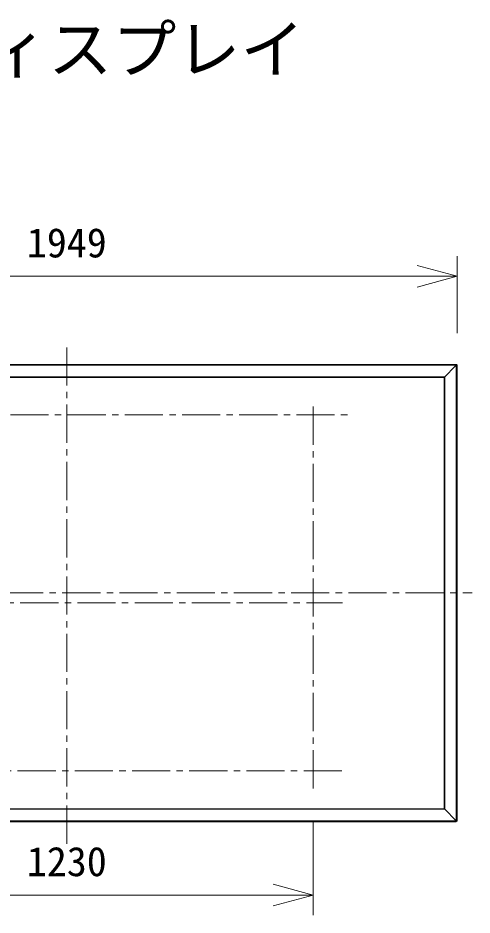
# Model space of a CAD drawing. Units: millimetres, scale not verified. Extents: x -62 to 63, y -56 to 57.
# Drawn here: x -13.4 to 15, y 0.8 to 56.8 of the extents above; entities that cross this region are included whole.
import ezdxf
from ezdxf.enums import TextEntityAlignment as Align

# ---------------------------------------------------------------- set-up
doc = ezdxf.new("R2010")
doc.units = ezdxf.units.MM
doc.header["$LTSCALE"] = 0.125
doc.linetypes.add('USER1', pattern=[28.575, 19.05, -3.175, 3.175, -3.175])
for name, color, linetype, lineweight in [('0-0_0', 7, 'Continuous', 18), ('0-5_SUNPO', 7, 'Continuous', 18), ('0-6_GAIKEI', 1, 'Continuous', 18)]:
    doc.layers.add(name, color=color, linetype=linetype, lineweight=lineweight)
doc.layers.add('0-2_MOJI1', color=7, linetype='Continuous')
doc.styles.add('ＭＳ ゴシック', font='')
doc.styles.get('ＭＳ ゴシック').set_extended_font_data('MS Gothic')

# ---------------------------------------------------------------- blocks, each defined once
blk = doc.blocks.new('_Open30')
at = {"layer": '0-0_0'}
blk.add_line((0, 0), (-1, 0), dxfattribs=at)
blk.add_lwpolyline([(-1, 0.26795), (0, 0), (-1, -0.26795)], dxfattribs=at)
blk = doc.blocks.new('D12')
at = {"layer": '0-5_SUNPO'}
for p, q in [((29.8123, 350.6315), (29.8123, 355.4276)), ((78.5373, 350.6315), (78.5373, 355.4276)), ((32.3123, 354.1776), (76.0373, 354.1776))]:
    blk.add_line(p, q, dxfattribs=at)
at = {"layer": '0-5_SUNPO', "xscale": 2.5, "yscale": 2.5, "rotation": 180}
blk.add_blockref('_Open30', (29.8123, 354.1776), dxfattribs=at)
at = {"layer": '0-5_SUNPO', "xscale": 2.5, "yscale": 2.5}
blk.add_blockref('_Open30', (78.5373, 354.1776), dxfattribs=at)
at = {"layer": '0-5_SUNPO', "style": 'ＭＳ ゴシック'}
blk.add_text('1949', height=1.833, dxfattribs=at).set_placement((51.6748, 354.8026), align=Align.BOTTOM_LEFT)
blk = doc.blocks.new('D8')
at = {"layer": '0-5_SUNPO'}
for p, q in [((38.7998, 320.2942), (38.7998, 314.3386)), ((69.5498, 320.2418), (69.5498, 314.3386)), ((41.2998, 315.5886), (67.0498, 315.5886))]:
    blk.add_line(p, q, dxfattribs=at)
at = {"layer": '0-5_SUNPO', "xscale": 2.5, "yscale": 2.5, "rotation": 180}
blk.add_blockref('_Open30', (38.7998, 315.5886), dxfattribs=at)
at = {"layer": '0-5_SUNPO', "xscale": 2.5, "yscale": 2.5}
blk.add_blockref('_Open30', (69.5498, 315.5886), dxfattribs=at)
at = {"layer": '0-5_SUNPO', "style": 'ＭＳ ゴシック'}
blk.add_text('1230', height=1.833, dxfattribs=at).set_placement((51.6748, 316.2136), align=Align.BOTTOM_LEFT)

msp = doc.modelspace()

# ---------------------------------------------------------------- linework, layer by layer
at = {"layer": '0-6_GAIKEI', "color": 9, "linetype": 'USER1'}
for p, q in [((-10.3159, 5.2867), (-10.3159, 36.6)), ((5.0591, 8.7421), (5.0591, 32.568)), ((-28.1314, 32.0334), (7.4996, 32.0334)), ((-35.6084, 20.9334), (14.9767, 20.9334)), ((-27.5165, 20.3084), (6.8847, 20.3084)), ((-27.6819, 9.8334), (7.0501, 9.8334))]:
    msp.add_line(p, q, dxfattribs=at)
at = {"layer": '0-6_GAIKEI', "color": 7}
for p, q in [((-34.6159, 35.1848), (13.9841, 35.1848)), ((13.9841, 35.1798), (13.9985, 35.1798)), ((13.9969, 35.1371), (13.9968, 35.1372)), ((14.0038, 35.1776), (14.0094, 35.1721)), ((14.0039, 35.1301), (14.0039, 35.1301)), ((14.0388, 35.1426), (14.0094, 35.1721)), ((14.0388, 35.1426), (14.0444, 35.137)), ((14.0466, 35.1317), (14.0466, 35.1317)), ((14.0466, 6.7129), (14.0466, 35.1317)), ((14.0039, 6.7146), (14.0039, 6.7146)), ((14.0388, 6.7144), (14.0393, 6.7149)), ((13.9841, 6.6598), (-34.6159, 6.6598)), ((13.9985, 6.6648), (13.9841, 6.6648)), ((13.9966, 6.6722), (13.997, 6.6726)), ((13.9968, 6.7075), (13.9969, 6.7075)), ((14.0094, 6.6726), (14.0038, 6.667)), ((14.0466, 6.7129), (14.0466, 6.7129))]:
    msp.add_line(p, q, dxfattribs=at)
at = {"layer": '0-6_GAIKEI'}
for p, q in [((-34.6159, 35.1775), (13.9841, 35.1775)), ((-34.6159, 35.1422), (13.9841, 35.1422)), ((-34.6123, 35.1245), (13.9805, 35.1245)), ((13.2341, 34.3723), (13.9695, 35.1077)), ((13.9863, 35.1195), (13.9782, 35.1195)), ((13.9838, 35.1372), (13.9968, 35.1372)), ((13.9841, 35.1848), (13.9841, 35.143)), ((13.9863, 35.1195), (13.9969, 35.1371)), ((14.0039, 35.1301), (13.9863, 35.1195)), ((13.9968, 35.1372), (13.997, 35.1721)), ((14.0388, 35.1302), (14.0039, 35.1301)), ((14.0039, 6.7146), (14.0039, 35.1301)), ((-33.9012, 34.4077), (13.2695, 34.4077)), ((-33.8836, 34.39), (13.2518, 34.39)), ((-33.8732, 34.3797), (13.2414, 34.3797)), ((-33.8659, 34.3723), (13.2341, 34.3723)), ((13.2341, 7.4723), (13.2341, 34.3723)), ((13.2414, 7.465), (13.2414, 34.3797)), ((13.2518, 7.4547), (13.2518, 34.39)), ((13.2695, 7.437), (13.2695, 34.4077)), ((13.2695, 7.437), (-33.9012, 7.437)), ((13.2518, 7.4547), (-33.8836, 7.4547)), ((13.2414, 7.465), (-33.8732, 7.465)), ((13.2341, 7.4723), (-33.8659, 7.4723)), ((13.9805, 6.7202), (-34.6123, 6.7202)), ((13.9969, 6.7075), (13.9863, 6.7252)), ((13.9863, 6.7252), (14.0039, 6.7146)), ((14.0039, 6.7146), (14.0388, 6.7144)), ((13.9841, 6.7025), (-34.6159, 6.7025)), ((13.9841, 6.6672), (-34.6159, 6.6672)), ((13.9968, 6.7075), (13.9838, 6.7075)), ((13.9841, 6.6598), (13.9841, 6.7025)), ((13.9841, 6.6722), (13.9966, 6.6722)), ((13.997, 6.6726), (13.9968, 6.7075))]:
    msp.add_line(p, q, dxfattribs=at)
for points in [[(13.9782, 6.7252), (13.9863, 6.7252), (13.9863, 35.1195)], [(13.997, 35.1721), (13.9966, 35.1725), (13.9841, 35.1725)], [(13.9968, 35.1729), (13.9967, 35.1727), (13.9966, 35.1725), (13.9966, 35.1726), (13.9966, 35.1727), (13.9966, 35.1729), (13.9967, 35.173), (13.9967, 35.1731), (13.9967, 35.1732), (13.9967, 35.1733), (13.9968, 35.1734), (13.9968, 35.1735), (13.9968, 35.1737), (13.9968, 35.1738), (13.9969, 35.1739), (13.9969, 35.174), (13.9969, 35.1741), (13.9969, 35.1742), (13.997, 35.1743), (13.997, 35.1744), (13.997, 35.1746), (13.9971, 35.1747), (13.9971, 35.1748), (13.9971, 35.1749), (13.9971, 35.175), (13.9972, 35.1751), (13.9972, 35.1752), (13.9972, 35.1754), (13.9973, 35.1755), (13.9973, 35.1756), (13.9973, 35.1757), (13.9973, 35.1758), (13.9974, 35.1759), (13.9974, 35.176), (13.9974, 35.1761), (13.9975, 35.1763), (13.9975, 35.1764), (13.9975, 35.1765), (13.9976, 35.1766), (13.9976, 35.1767)], [(14.0038, 35.1776), (14.0036, 35.1778), (14.0034, 35.1779), (14.0032, 35.1779), (14.0029, 35.1779), (14.0027, 35.1779), (14.0025, 35.1779), (14.0023, 35.1778), (14.002, 35.1777), (14.0018, 35.1776), (14.0016, 35.1775), (14.0014, 35.1774), (14.0012, 35.1773), (14.001, 35.1771), (14.0008, 35.177), (14.0006, 35.1769), (14.0005, 35.1767), (14.0003, 35.1766), (14.0001, 35.1765), (13.9999, 35.1763), (13.9998, 35.1762), (13.9996, 35.176), (13.9994, 35.1758), (13.9993, 35.1757), (13.9991, 35.1755), (13.9989, 35.1754), (13.9988, 35.1752), (13.9986, 35.175), (13.9984, 35.1748), (13.9983, 35.1747), (13.9981, 35.1745), (13.998, 35.1743), (13.9978, 35.1742), (13.9977, 35.174), (13.9975, 35.1738), (13.9974, 35.1736), (13.9973, 35.1734), (13.9971, 35.1733), (13.997, 35.1731), (13.9968, 35.1729)], [(13.9969, 35.1371), (13.9969, 35.1371), (13.9969, 35.1371), (13.9969, 35.1371), (13.997, 35.1371), (13.9971, 35.137), (13.9971, 35.137), (13.9972, 35.137), (13.9973, 35.1369), (13.9974, 35.1368), (13.9977, 35.1367), (13.9978, 35.1366), (13.998, 35.1365), (13.9981, 35.1364), (13.9982, 35.1363), (13.9984, 35.1363), (13.9985, 35.1362), (13.9986, 35.1361), (13.9988, 35.136), (13.9989, 35.1359), (13.999, 35.1358), (13.9991, 35.1357), (13.9993, 35.1356), (13.9994, 35.1355), (13.9995, 35.1354), (13.9996, 35.1353), (13.9998, 35.1352), (13.9999, 35.1351), (14, 35.135), (14.0001, 35.1349), (14.0002, 35.1348), (14.0004, 35.1347), (14.0005, 35.1346), (14.0006, 35.1345), (14.0007, 35.1344), (14.0008, 35.1343), (14.0009, 35.1342), (14.001, 35.134), (14.0012, 35.1339), (14.0013, 35.1338)], [(14.0163, 35.158), (14.0156, 35.1586), (14.0149, 35.1592), (14.0142, 35.1598), (14.0135, 35.1604), (14.0128, 35.161), (14.0121, 35.1616), (14.0114, 35.1622), (14.0107, 35.1628), (14.01, 35.1633), (14.0093, 35.1639), (14.0085, 35.1645), (14.0078, 35.165), (14.0071, 35.1656), (14.0063, 35.1661), (14.0056, 35.1666), (14.0048, 35.1672), (14.0041, 35.1677), (14.0033, 35.1682), (14.0025, 35.1687), (14.0017, 35.1692), (14.001, 35.1697), (14.0002, 35.1702), (13.9994, 35.1707), (13.9986, 35.1711), (13.9978, 35.1716), (13.997, 35.1721)], [(13.9976, 35.1767), (13.9976, 35.1768), (13.9976, 35.1769), (13.9977, 35.177), (13.9977, 35.1772), (13.9977, 35.1773), (13.9978, 35.1774), (13.9978, 35.1775), (13.9978, 35.1776), (13.9979, 35.1777), (13.9979, 35.1778), (13.9979, 35.1779), (13.998, 35.178), (13.998, 35.1782), (13.998, 35.1783), (13.9981, 35.1784), (13.9981, 35.1785), (13.9981, 35.1786), (13.9982, 35.1787), (13.9982, 35.1788), (13.9982, 35.1789), (13.9983, 35.1791), (13.9983, 35.1792), (13.9984, 35.1793), (13.9984, 35.1794), (13.9984, 35.1795), (13.9984, 35.1796), (13.9985, 35.1797), (13.9985, 35.1798)], [(14.0013, 35.1338), (14.0014, 35.1337), (14.0015, 35.1336), (14.0016, 35.1335), (14.0017, 35.1333), (14.0018, 35.1332), (14.0019, 35.1331), (14.002, 35.133), (14.0021, 35.1329), (14.0022, 35.1327), (14.0023, 35.1326), (14.0024, 35.1325), (14.0025, 35.1324), (14.0026, 35.1322), (14.0027, 35.1321), (14.0028, 35.132), (14.0029, 35.1318), (14.003, 35.1317), (14.003, 35.1316), (14.0031, 35.1314), (14.0032, 35.1313), (14.0033, 35.1312), (14.0034, 35.131), (14.0035, 35.1309), (14.0035, 35.1308), (14.0036, 35.1306), (14.0037, 35.1305), (14.0038, 35.1304), (14.0038, 35.1302), (14.0039, 35.1301), (14.0039, 35.1301), (14.0039, 35.1301), (14.0039, 35.1301), (14.0039, 35.1301)], [(14.0388, 35.1302), (14.0384, 35.131), (14.0379, 35.1318), (14.0375, 35.1326), (14.037, 35.1334), (14.0365, 35.1342), (14.036, 35.135), (14.0355, 35.1357), (14.035, 35.1365), (14.0345, 35.1373), (14.034, 35.138), (14.0334, 35.1388), (14.0329, 35.1395), (14.0323, 35.1403), (14.0318, 35.141), (14.0312, 35.1418), (14.0307, 35.1425), (14.0301, 35.1432), (14.0295, 35.1439), (14.029, 35.1446), (14.0284, 35.1454), (14.0278, 35.1461), (14.0272, 35.1468), (14.0266, 35.1475), (14.026, 35.1482), (14.0254, 35.1488), (14.0248, 35.1495), (14.0241, 35.1502), (14.0235, 35.1509), (14.0229, 35.1515), (14.0222, 35.1522), (14.0216, 35.1529), (14.021, 35.1535), (14.0203, 35.1542), (14.0196, 35.1548), (14.019, 35.1555), (14.0183, 35.1561), (14.0177, 35.1567), (14.017, 35.1574), (14.0163, 35.158)], [(14.0393, 6.7149), (14.0393, 35.1298), (14.0388, 35.1302)], [(14.0422, 35.1305), (14.0421, 35.1304), (14.042, 35.1304), (14.0419, 35.1304), (14.0418, 35.1304), (14.0417, 35.1303), (14.0416, 35.1303), (14.0414, 35.1303), (14.0413, 35.1303), (14.0412, 35.1302), (14.0411, 35.1302), (14.041, 35.1302), (14.0409, 35.1301), (14.0408, 35.1301), (14.0407, 35.1301), (14.0405, 35.1301), (14.0404, 35.13), (14.0403, 35.13), (14.0402, 35.13), (14.0401, 35.13), (14.04, 35.1299), (14.0399, 35.1299), (14.0397, 35.1299), (14.0396, 35.1299), (14.0395, 35.1298), (14.0394, 35.1298), (14.0393, 35.1298), (14.0395, 35.1299), (14.0397, 35.1301), (14.0398, 35.1302), (14.04, 35.1303), (14.0402, 35.1305), (14.0404, 35.1306), (14.0406, 35.1308), (14.0408, 35.1309), (14.0409, 35.1311), (14.0411, 35.1312), (14.0413, 35.1314), (14.0415, 35.1315), (14.0416, 35.1317)], [(14.0416, 35.1317), (14.0418, 35.1318), (14.042, 35.132), (14.0421, 35.1321), (14.0423, 35.1323), (14.0425, 35.1325), (14.0426, 35.1326), (14.0428, 35.1328), (14.0429, 35.133), (14.0431, 35.1332), (14.0432, 35.1333), (14.0434, 35.1335), (14.0435, 35.1337), (14.0437, 35.1339), (14.0438, 35.1341), (14.0439, 35.1342), (14.0441, 35.1344), (14.0442, 35.1346), (14.0443, 35.1348), (14.0444, 35.1351), (14.0445, 35.1353), (14.0446, 35.1355), (14.0447, 35.1357), (14.0447, 35.1359), (14.0447, 35.1362), (14.0447, 35.1364), (14.0446, 35.1366), (14.0445, 35.1368), (14.0444, 35.137)], [(14.0466, 35.1317), (14.0465, 35.1317), (14.0464, 35.1317), (14.0463, 35.1316), (14.0462, 35.1316), (14.0461, 35.1316), (14.0459, 35.1315), (14.0458, 35.1315), (14.0457, 35.1315), (14.0456, 35.1314), (14.0455, 35.1314), (14.0454, 35.1314), (14.0453, 35.1313), (14.0452, 35.1313), (14.0451, 35.1313), (14.0449, 35.1312), (14.0448, 35.1312), (14.0447, 35.1312), (14.0446, 35.1311), (14.0445, 35.1311), (14.0444, 35.1311), (14.0443, 35.131), (14.0442, 35.131), (14.044, 35.131), (14.0439, 35.1309), (14.0438, 35.1309), (14.0437, 35.1309), (14.0436, 35.1308), (14.0435, 35.1308), (14.0434, 35.1308), (14.0433, 35.1307), (14.0431, 35.1307), (14.043, 35.1307), (14.0429, 35.1307), (14.0428, 35.1306), (14.0427, 35.1306), (14.0426, 35.1306), (14.0425, 35.1305), (14.0424, 35.1305), (14.0422, 35.1305)], [(13.2341, 7.4723), (13.2414, 7.465), (13.2518, 7.4547), (13.2695, 7.437), (13.9695, 6.737)], [(14.0039, 6.7146), (14.0039, 6.7146), (14.0039, 6.7146), (14.0039, 6.7145), (14.0038, 6.7145), (14.0038, 6.7144), (14.0038, 6.7143), (14.0037, 6.7142), (14.0037, 6.7142), (14.0036, 6.714), (14.0035, 6.7138), (14.0034, 6.7136), (14.0033, 6.7135), (14.0032, 6.7134), (14.0031, 6.7132), (14.003, 6.7131), (14.0029, 6.713), (14.0029, 6.7128), (14.0028, 6.7127), (14.0027, 6.7126), (14.0026, 6.7124), (14.0025, 6.7123), (14.0024, 6.7122), (14.0023, 6.7121), (14.0022, 6.7119), (14.0021, 6.7118), (14.002, 6.7117), (14.0019, 6.7116), (14.0018, 6.7114), (14.0017, 6.7113), (14.0016, 6.7112), (14.0015, 6.7111), (14.0014, 6.711), (14.0013, 6.7109), (14.0012, 6.7107), (14.001, 6.7106), (14.0009, 6.7105), (14.0008, 6.7104), (14.0007, 6.7103), (14.0006, 6.7102)], [(14.0248, 6.6951), (14.0254, 6.6958), (14.026, 6.6965), (14.0266, 6.6972), (14.0272, 6.6979), (14.0278, 6.6986), (14.0284, 6.6993), (14.029, 6.7), (14.0295, 6.7007), (14.0301, 6.7015), (14.0307, 6.7022), (14.0312, 6.7029), (14.0318, 6.7037), (14.0323, 6.7044), (14.0329, 6.7051), (14.0334, 6.7059), (14.034, 6.7066), (14.0345, 6.7074), (14.035, 6.7082), (14.0355, 6.7089), (14.036, 6.7097), (14.0365, 6.7105), (14.037, 6.7113), (14.0375, 6.712), (14.0379, 6.7128), (14.0384, 6.7136), (14.0388, 6.7144)], [(14.0393, 6.7149), (14.0394, 6.7149), (14.0395, 6.7148), (14.0396, 6.7148), (14.0397, 6.7148), (14.0399, 6.7148), (14.04, 6.7147), (14.0401, 6.7147), (14.0402, 6.7147), (14.0403, 6.7147), (14.0404, 6.7146), (14.0405, 6.7146), (14.0407, 6.7146), (14.0408, 6.7146), (14.0409, 6.7145), (14.041, 6.7145), (14.0411, 6.7145), (14.0412, 6.7144), (14.0413, 6.7144), (14.0414, 6.7144), (14.0416, 6.7144), (14.0417, 6.7143), (14.0418, 6.7143), (14.0419, 6.7143), (14.042, 6.7142), (14.0421, 6.7142), (14.0422, 6.7142), (14.0424, 6.7142), (14.0425, 6.7141), (14.0426, 6.7141), (14.0427, 6.7141), (14.0428, 6.714), (14.0429, 6.714), (14.043, 6.714), (14.0431, 6.714), (14.0433, 6.7139), (14.0434, 6.7139), (14.0435, 6.7139), (14.0436, 6.7138), (14.0437, 6.7138)], [(14.0397, 6.7146), (14.0395, 6.7148), (14.0393, 6.7149)], [(14.0444, 6.7076), (14.0445, 6.7078), (14.0446, 6.7081), (14.0447, 6.7083), (14.0447, 6.7085), (14.0447, 6.7087), (14.0447, 6.709), (14.0446, 6.7092), (14.0445, 6.7094), (14.0444, 6.7096), (14.0443, 6.7098), (14.0442, 6.71), (14.0441, 6.7102), (14.0439, 6.7104), (14.0438, 6.7106), (14.0437, 6.7108), (14.0435, 6.711), (14.0434, 6.7112), (14.0432, 6.7113), (14.0431, 6.7115), (14.0429, 6.7117), (14.0428, 6.7119), (14.0426, 6.712), (14.0425, 6.7122), (14.0423, 6.7124), (14.0421, 6.7125), (14.042, 6.7127), (14.0418, 6.7128), (14.0416, 6.713), (14.0415, 6.7132), (14.0413, 6.7133), (14.0411, 6.7135), (14.0409, 6.7136), (14.0408, 6.7138), (14.0406, 6.7139), (14.0404, 6.714), (14.0402, 6.7142), (14.04, 6.7143), (14.0398, 6.7145), (14.0397, 6.7146)], [(13.9841, 6.7025), (13.9841, 6.7028), (13.9841, 6.7032), (13.9841, 6.7035), (13.9841, 6.7039), (13.984, 6.7042), (13.984, 6.7045), (13.984, 6.7049), (13.984, 6.7052), (13.984, 6.7055), (13.9839, 6.7059), (13.9839, 6.7062), (13.9839, 6.7065), (13.9838, 6.7069), (13.9838, 6.7072), (13.9838, 6.7075), (13.9837, 6.7079), (13.9837, 6.7082)], [(13.9966, 6.6722), (13.9967, 6.672), (13.9968, 6.6718), (13.997, 6.6716), (13.9971, 6.6714), (13.9973, 6.6712), (13.9974, 6.6711), (13.9975, 6.6709), (13.9977, 6.6707), (13.9978, 6.6705), (13.998, 6.6703), (13.9981, 6.6702), (13.9983, 6.67), (13.9984, 6.6698), (13.9986, 6.6697), (13.9988, 6.6695), (13.9989, 6.6693), (13.9991, 6.6692), (13.9993, 6.669), (13.9994, 6.6688), (13.9996, 6.6687), (13.9998, 6.6685), (13.9999, 6.6684), (14.0001, 6.6682), (14.0003, 6.6681), (14.0005, 6.6679), (14.0006, 6.6678), (14.0008, 6.6676), (14.001, 6.6675), (14.0012, 6.6674), (14.0014, 6.6673), (14.0016, 6.6672), (14.0018, 6.6671), (14.002, 6.667), (14.0023, 6.6669), (14.0025, 6.6668), (14.0027, 6.6667), (14.0029, 6.6667), (14.0032, 6.6668), (14.0034, 6.6668)], [(13.9973, 6.6692), (13.9972, 6.6693), (13.9972, 6.6694), (13.9972, 6.6695), (13.9971, 6.6697), (13.9971, 6.6698), (13.9971, 6.6699), (13.9971, 6.67), (13.997, 6.6701), (13.997, 6.6702), (13.997, 6.6703), (13.9969, 6.6705), (13.9969, 6.6706), (13.9969, 6.6707), (13.9969, 6.6708), (13.9968, 6.6709), (13.9968, 6.671), (13.9968, 6.6711), (13.9968, 6.6712), (13.9967, 6.6714), (13.9967, 6.6715), (13.9967, 6.6716), (13.9967, 6.6717), (13.9966, 6.6718), (13.9966, 6.6719), (13.9966, 6.672), (13.9966, 6.6722)], [(14.0006, 6.7102), (14.0005, 6.7101), (14.0004, 6.71), (14.0002, 6.7099), (14.0001, 6.7098), (14, 6.7097), (13.9999, 6.7096), (13.9998, 6.7095), (13.9996, 6.7093), (13.9995, 6.7092), (13.9994, 6.7092), (13.9993, 6.7091), (13.9991, 6.709), (13.999, 6.7089), (13.9989, 6.7088), (13.9988, 6.7087), (13.9986, 6.7086), (13.9985, 6.7085), (13.9984, 6.7084), (13.9982, 6.7083), (13.9981, 6.7082), (13.998, 6.7082), (13.9978, 6.7081), (13.9977, 6.708), (13.9976, 6.7079), (13.9974, 6.7078), (13.9973, 6.7078), (13.9971, 6.7077), (13.997, 6.7076), (13.9969, 6.7076), (13.9969, 6.7075), (13.9969, 6.7075), (13.9969, 6.7075), (13.9969, 6.7075)], [(13.997, 6.6726), (13.9978, 6.6731), (13.9986, 6.6735), (13.9994, 6.674), (14.0002, 6.6745), (14.001, 6.675), (14.0017, 6.6754), (14.0025, 6.6759), (14.0033, 6.6765), (14.0041, 6.677), (14.0048, 6.6775), (14.0056, 6.678), (14.0063, 6.6786), (14.0071, 6.6791), (14.0078, 6.6797), (14.0085, 6.6802), (14.0093, 6.6808), (14.01, 6.6813), (14.0107, 6.6819), (14.0114, 6.6825), (14.0121, 6.6831), (14.0128, 6.6837), (14.0135, 6.6843), (14.0142, 6.6849), (14.0149, 6.6855), (14.0156, 6.6861), (14.0163, 6.6867), (14.017, 6.6873), (14.0177, 6.6879), (14.0183, 6.6886), (14.019, 6.6892), (14.0196, 6.6898), (14.0203, 6.6905), (14.021, 6.6911), (14.0216, 6.6918), (14.0222, 6.6925), (14.0229, 6.6931), (14.0235, 6.6938), (14.0241, 6.6945), (14.0248, 6.6951)], [(13.9985, 6.6648), (13.9985, 6.6649), (13.9985, 6.6651), (13.9984, 6.6652), (13.9984, 6.6653), (13.9984, 6.6654), (13.9983, 6.6655), (13.9983, 6.6656), (13.9982, 6.6657), (13.9982, 6.6658), (13.9982, 6.666), (13.9981, 6.6661), (13.9981, 6.6662), (13.9981, 6.6663), (13.998, 6.6664), (13.998, 6.6665), (13.998, 6.6666), (13.9979, 6.6667), (13.9979, 6.6668), (13.9979, 6.667), (13.9978, 6.6671), (13.9978, 6.6672), (13.9978, 6.6673), (13.9977, 6.6674), (13.9977, 6.6675), (13.9977, 6.6676), (13.9976, 6.6677), (13.9976, 6.6679), (13.9976, 6.668), (13.9976, 6.6681), (13.9975, 6.6682), (13.9975, 6.6683), (13.9975, 6.6684), (13.9974, 6.6685), (13.9974, 6.6686), (13.9974, 6.6688), (13.9973, 6.6689), (13.9973, 6.669), (13.9973, 6.6691), (13.9973, 6.6692)], [(14.0034, 6.6668), (14.0036, 6.6669), (14.0038, 6.667)], [(14.0437, 6.7138), (14.0438, 6.7138), (14.0439, 6.7137), (14.044, 6.7137), (14.0442, 6.7137), (14.0443, 6.7136), (14.0444, 6.7136), (14.0445, 6.7136), (14.0446, 6.7135), (14.0447, 6.7135), (14.0448, 6.7135), (14.0449, 6.7135), (14.0451, 6.7134), (14.0452, 6.7134), (14.0453, 6.7133), (14.0454, 6.7133), (14.0455, 6.7133), (14.0456, 6.7132), (14.0457, 6.7132), (14.0458, 6.7132), (14.0459, 6.7131), (14.0461, 6.7131), (14.0462, 6.7131), (14.0463, 6.713), (14.0464, 6.713), (14.0465, 6.713), (14.0466, 6.7129)]]:
    msp.add_lwpolyline(points, dxfattribs=at)
at = {"layer": '0-6_GAIKEI', "color": 7}
msp.add_lwpolyline([(14.0444, 6.7076), (14.0388, 6.7021), (14.0094, 6.6726)], dxfattribs=at)
at = {"layer": '0-6_GAIKEI'}
for centre, radius, start, end in [((13.9341, 35.143), 0.05, 315, 359.99998), ((13.9341, 6.7016), 0.05, 21.79707, 44.99999), ((13.9341, 6.7016), 0.05, 7.54538, 21.79705), ((13.9985, 6.6723), 0.0075, 270, 315)]:
    msp.add_arc(centre, radius, start, end, dxfattribs=at)
at = {"layer": '0-6_GAIKEI', "color": 7}
for centre, start, end in [((13.9985, 35.1723), 45, 90), ((14.0391, 35.1317), 0, 45), ((14.0391, 6.7129), 315, 0)]:
    msp.add_arc(centre, 0.0075, start, end, dxfattribs=at)
at = {"layer": '0-6_GAIKEI'}
for centre, major_axis, start_param, end_param in [((13.997, 35.1597), (0.0124, 0.0124), 0, 1.0471976), ((14.0265, 35.1302), (0.0124, 0.0124), 5.2359878, 6.2831853), ((14.0265, 6.7144), (0.0124, -0.0124), 0, 1.0471976), ((13.997, 6.685), (0.0124, -0.0124), 5.2359878, 6.2831853)]:
    msp.add_ellipse(centre, major_axis=major_axis, ratio=0.57735, start_param=start_param, end_param=end_param, dxfattribs=at)
at = {"layer": '0-6_GAIKEI', "color": 7}
for centre, major_axis, start_param, end_param in [((13.9985, 35.1723), (0.0053, 0.0053), 6.2831853, 7.0686355), ((14.0391, 35.1317), (-0.0053, -0.0053), 2.3561424, 3.1415927), ((13.9985, 6.6723), (-0.0053, 0.0053), 2.3561424, 3.1415927), ((14.0391, 6.7129), (0.0053, -0.0053), 6.2831853, 7.0686355)]:
    msp.add_ellipse(centre, major_axis=major_axis, ratio=0.999896, start_param=start_param, end_param=end_param, dxfattribs=at)

# ---------------------------------------------------------------- block references
at = {"layer": '0-5_SUNPO'}
for name in ['D12', 'D8']:
    msp.add_blockref(name, (-64.4907, -313.4997), dxfattribs=at)

# ---------------------------------------------------------------- texts
at = {"layer": '0-2_MOJI1', "style": 'ＭＳ ゴシック'}
msp.add_text('４Ｋ液晶ディスプレイ', height=2.933, dxfattribs=at).set_placement((-35.4907, 52.5003), align=Align.BOTTOM_LEFT)

doc.saveas('drawing.dxf')
